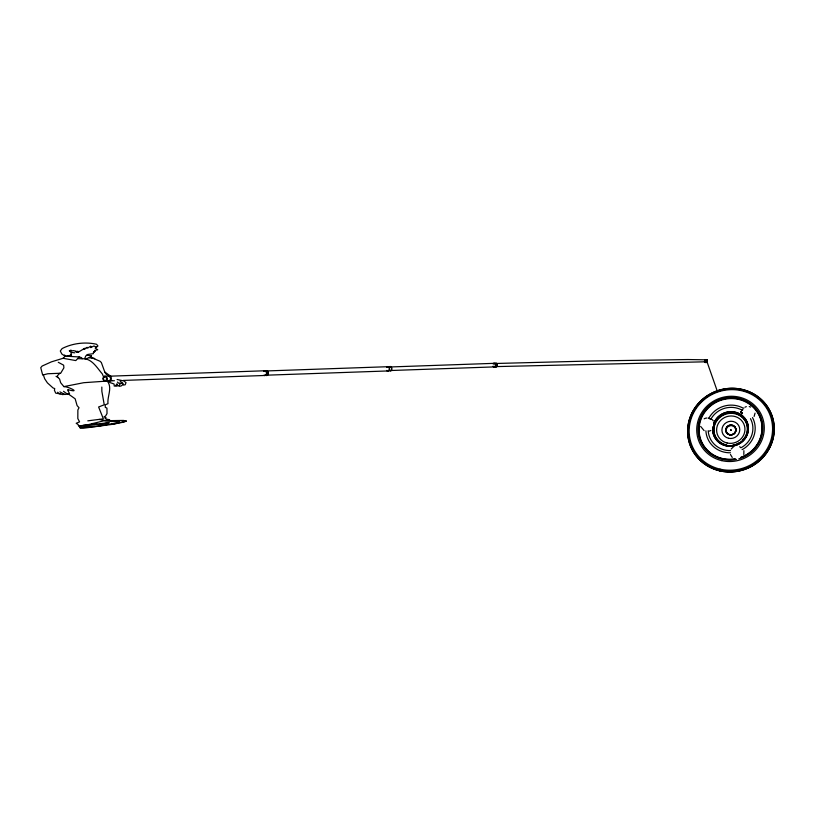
<?xml version="1.0" encoding="UTF-8"?>
<svg xmlns="http://www.w3.org/2000/svg" width="815" height="815" viewBox="0 0 815 815"><rect width="100%" height="100%" fill="white"/><g stroke="black" fill="none" stroke-linecap="round" stroke-linejoin="round"><path stroke-width="1.22" d="M63.509 391.312L67.411 394.144L64.864 394.491L59.923 391.872M79.177 425.96L80.369 428.232L83.11 428.272L111.37 424.493L117.421 423.219L119.367 421.885L104.524 420.622M117.115 379.495L123.839 380.931L125.999 382.612L125.194 384.792L123.31 385.037L123.004 383.366L118.562 383.091L117.37 382.062M704.405 361.412L705.383 362.206L705.23 359.812L687.84 359.537L590.508 361.004L495.866 363.48M705.036 362.43C707.206 363.806 708.459 359.211 705.607 360.617M743.82 454.526L743.881 450.664M755.036 413.154L754.13 416.434M706.198 361.84C707.349 363.062 707.705 358.702 706.289 359.731M71.608 352.559L70.467 354.983L71.526 355.055L64.864 356.471L63.05 358.294L51.406 361.85L42.125 366.047L40.75 367.667L42.675 375.043L47.81 373.749L60.677 373.229L63.886 367.86L63.651 365.191L58.283 362.298M704.588 360.424L705.087 359.792M708.867 418.329L709.182 417.586A24.776 23.706 -19.3 0 1 742.893 408.009L743.82 408.121M710.833 419.419L711.169 418.645A22.474 21.506 -19.3 0 1 741.742 409.986L742.424 410.454L742.883 409.262M711.179 418.666L710.863 419.389L708.449 418.166M96.659 346.691L95.243 348.178L97.769 349.757L94.56 350.511M86.869 355.116L91.525 356.002L90.883 357.479L94.693 358.59L89.253 357.673L85.473 358.885M704.598 359.996C706.34 358.254 704.863 363.388 707.175 361.636M495.174 366.23A1.589 1.151 88 0 0 495.714 366.607L706.982 361.768M103.688 377.172L102.313 373.922C97.016 367.86 91.596 357.897 82.132 358.763L81.561 357.653L79.208 356.95L75.805 360.576L63.05 358.294M731.187 449.024L733.653 446.579M59.811 373.29L57.386 375.725L57.773 377.365L59.556 379.006L60.677 382.744L63.886 386.616C69.112 386.738 81.317 393.248 68.175 389.733M122.933 384.517L121.078 386.004L119.316 386.279L118.939 385.729L120.019 384.262L119.438 383.519M84.597 358.773L85.728 356.012L87.674 354.474L93.419 353.659L93.287 352.62L94.662 351.805L93.919 351.723M89.253 357.673L91.525 356.002M64.395 394.317L62.653 394.613L58.874 393.492L57.692 392.239M119.061 385.577L116.199 386.147L117.35 384.599L116.953 383.773L115.557 385.974L114.243 386.086L114.09 383.997L109.862 382.53L108.548 380.9L111.889 380.361M68.419 389.601L67.645 390.039L69.54 393.645L67.421 393.828M122.433 383.091L120.162 381.094M105.125 420.703L123.452 420.438L126.274 421.029L124.094 422.078L112.674 424.218M60.178 393.879L55.726 393.146L54.411 390.283L54.727 388.572L53.036 387.95L47.413 382.867L44.703 378.812L43.276 374.727M709.233 431.155L710.853 430.473M740.896 447.72L741.691 447.384A22.474 21.506 -19.3 0 0 750.483 418.655M742.068 449.595L742.832 449.269A24.776 23.706 -19.3 0 0 752.51 417.575M706.483 359.833L704.741 359.751M126.274 421.029L117.849 423.036M496.009 366.648L496.304 366.567A1.589 1.151 88 0 0 496.579 366.393A1.589 1.09 89.1 0 1 496.274 366.567M63.886 386.616L83.731 382.704L107.926 381.012M93.603 351.795L95.457 351.133L94.846 350.47M98.91 424.656L109.2 422.639L98.493 423.851L92.166 423.535M119.143 422.384L97.932 426.265L79.575 427.539M87.796 420.835L103.352 418.839L98.615 406.991L104.249 404.79L101.865 391.332L101.824 387.044M116.942 421.569L119.51 421.111L110.932 421.508M106.714 420.214C115.547 419.582 101.437 419.562 106.123 417.759L104.014 416.842L105.532 416.098L107.02 413.582L106.938 408.091L105.267 407.368L105.267 404.79L107.967 403.67C107.183 396.141 112.684 387.777 107.305 381.114M83.487 425.328L97.678 424.605L103.311 425.369M74.766 352.824L71.007 352.345L69.295 350.776L71.129 350.165L69.968 351.296L73.37 350.603L75.805 351.143L75.877 351.886L77.282 351.173L76.742 352.325L78.923 351.397L78.097 352.314L84.424 348.453L84.108 349.034L85.157 348.219L84.403 349.268L87.164 347.302L87.103 348.076L87.837 347.995L90.679 346.151L91.392 346.996L90.72 347.618L93.949 345.957L95.956 347.109L97.606 346.497L97.882 345.794L96.506 344.246C85.218 341.709 72.464 343.237 62.134 348.555L60.279 351.021L61.858 354.036L64.436 355.707L64.558 355.004L65.76 356.298M109.098 376.204L264.763 370.774M266.403 370.947L387.757 366.709M390.151 366.964L494.165 363.337M390.334 370.53L494.359 366.903M266.627 375.185L387.981 370.947M109.342 380.911L114.406 380.727M123.269 380.422L265.007 375.471M496.651 363.887L496.681 363.887A1.589 1.151 88 0 1 496.804 366.129A1.589 1.09 89.1 0 0 496.651 363.887L496.141 363.51A1.589 1.151 88 0 0 495.051 363.999A1.589 1.09 89.1 0 1 496.141 363.51M704.914 359.588L706.962 359.67M705.556 359.904L707.094 359.894M705.556 360.332L707.206 360.179M705.617 360.923L707.277 360.902M705.586 361.239L707.247 361.279M705.535 361.524L707.074 361.514M705.321 361.982L707.063 361.952L717.414 391.495M705.383 362.206L706.921 362.196M704.863 362.4L706.748 362.349M78.097 358.671L82.132 358.763M66.616 356.237L79.208 356.95M79.799 425.868L95.172 426.469M99.206 419.45L104.891 420.54L88.417 424.605L78.556 426.051L78.159 424.574L76.182 423.291L79.575 421.875L77.822 418.564L77.873 409.935L79.024 407.745L77.099 405.595L75.153 398.81L68.287 393.92M705.036 362.166L704.517 361.33M93.786 358.58L100.092 361.289L101.355 362.543L104.962 372.506L107.682 376.102M111.563 376.805L104.789 372.048M56.041 376.347L57.773 377.365M741.742 409.986L742.384 410.434M704.119 430.636L700.625 426.388M712.259 419.613L713.359 420.978M732.247 457.439L730.454 454.475M713.624 423.882A17.961 17.186 -19.3 0 1 743.198 416.475A17.961 17.186 -19.3 0 1 736.271 445.204A17.961 17.186 -19.3 0 1 712.83 427.192M743.983 417.229A17.961 17.186 -19.3 0 1 735.701 445.347A17.961 17.186 -19.3 0 1 712.809 427.152M713.604 423.841A17.961 17.186 -19.3 0 1 743.188 416.424M722.131 443.319A16.901 16.168 -19.3 0 1 715.173 422.883A16.901 16.168 -19.3 0 1 735.639 413.419A16.901 16.168 -19.3 0 1 747.049 431.797M746.795 432.826A16.901 16.168 -19.3 0 1 745.114 436.789M744.533 437.706A16.901 16.168 -19.3 0 1 742.434 440.222M738.95 442.891A16.901 16.168 -19.3 0 1 735.935 444.287M734.886 444.613A16.901 16.168 -19.3 0 1 732.726 445.082M726.185 444.837A16.901 16.168 -19.3 0 1 723.088 443.788M736.465 459.416A32.559 31.153 -19.3 0 1 699.637 420A32.559 31.153 -19.3 0 1 753.987 406.634A32.559 31.153 -19.3 0 1 738.828 458.835M735.181 459.049A31.938 30.562 -19.3 0 1 700.228 420.163A31.938 30.562 -19.3 0 1 752.703 406.267A31.938 30.562 -19.3 0 1 740.927 457.521M735.181 458.876A31.602 30.236 -19.3 0 1 700.605 420.397A31.602 30.236 -19.3 0 1 752.52 406.654A31.602 30.236 -19.3 0 1 740.866 457.368M730.495 452.773A24.776 23.706 -19.3 0 1 705.892 430.819M730.505 450.583A22.474 21.506 -19.3 0 1 708.194 430.666M740.866 411.942A17.176 16.432 -19.3 0 1 742.343 413.531A17.176 16.432 -19.3 0 0 740.835 411.84M740.794 412.023A17.064 16.331 -19.3 0 1 742.251 413.592M740.743 411.575A17.176 16.432 -19.3 0 1 742.21 413.154M740.998 411.626A17.421 16.667 -19.3 0 1 742.485 413.236M744.981 407.225A5.654 5.41 -19.3 0 1 746.346 406.654M749.26 406.583A5.654 5.41 -19.3 0 1 750.615 407.082M704.17 418.818A5.654 5.41 -19.3 0 1 706.992 418.024M739.633 446.763A5.654 5.41 -19.3 0 1 740.794 447.598M108.731 376.224A2.353 1.712 88 0 1 110.565 378.455A2.353 1.712 88 0 1 108.976 380.921M391.414 369.562A1.783 1.304 88 0 1 389.672 370.336M389.509 367.249A1.783 1.304 88 0 1 391.322 367.779M493.279 363.918A1.783 1.304 88 0 1 495.113 363.796A1.783 1.304 88 0 1 495.245 366.322A1.783 1.304 88 0 1 493.411 366.444M387.003 367.045A2.119 1.548 88 0 1 389.071 367.534A2.119 1.548 88 0 1 388.949 370.387A2.119 1.548 88 0 1 386.86 370.407M108.252 376.153A2.537 1.854 88 0 1 110.708 378.445A2.537 1.854 88 0 1 108.507 381.053M263.917 371.151A2.353 1.712 88 0 1 266.597 373.005A2.486 1.813 88 0 1 264.091 375.338M264.131 375.216A2.353 1.712 88 0 0 266.597 373.005A2.486 1.813 88 0 0 263.866 371.039M265.649 371.283A2.119 1.548 88 0 1 267.901 372.16A2.119 1.548 88 0 1 267.025 375.083M108.66 376.316A2.353 1.712 88 0 1 110.932 378.445A2.353 1.712 88 0 1 108.894 380.86M495.703 366.607A1.589 1.09 89.1 0 1 495.204 366.23M386.616 367.3A2.282 1.661 88 0 1 388.959 367.147A2.282 1.661 88 0 1 389.122 370.356A2.282 1.661 88 0 1 386.779 370.519M494.858 363.765A1.936 1.406 88 0 1 496.855 363.633A1.936 1.406 88 0 1 496.997 366.363A1.936 1.406 88 0 1 495 366.495M265.14 371.396A2.486 1.813 88 0 1 267.575 371.09A2.486 1.813 88 0 1 268.074 374.391A2.486 1.813 88 0 1 265.721 375.277M388.989 367.219A2.282 1.661 88 0 1 391.332 367.066A2.282 1.661 88 0 1 391.495 370.275A2.282 1.661 88 0 1 389.152 370.438M493.197 363.816A1.936 1.406 88 0 1 495.276 363.806A1.936 1.406 88 0 1 495.153 366.648A1.936 1.406 88 0 1 493.095 366.169M730.556 430.116L731.381 430.31L730.556 430.116M730.729 430.157L731.218 430.31L730.729 430.157M726.043 445.336A17.431 16.677 -19.3 0 0 747.314 424.279A17.431 16.677 -19.3 0 0 718.31 417.504A17.431 16.677 -19.3 0 0 726.043 445.336A17.431 16.677 -19.3 0 0 747.304 424.238A17.431 16.677 -19.3 0 0 718.29 417.463A17.431 16.677 -19.3 0 0 726.033 445.296M729.598 434.619A4.982 4.758 -19.3 0 0 735.67 428.609A4.982 4.758 -19.3 0 0 727.388 426.673A4.982 4.758 -19.3 0 0 729.598 434.619M729.547 434.813A5.175 4.951 -19.3 0 0 735.864 428.558A5.175 4.951 -19.3 0 0 727.245 426.54A5.175 4.951 -19.3 0 0 729.547 434.813M729.568 434.874A5.175 4.951 -19.3 0 0 735.884 428.619A5.175 4.951 -19.3 0 0 727.265 426.602A5.175 4.951 -19.3 0 0 729.568 434.874M726.369 445.367A16.901 16.168 -19.3 0 0 746.998 424.951A16.901 16.168 -19.3 0 0 718.861 418.38A16.901 16.168 -19.3 0 0 726.369 445.367M727.092 442.993A14.242 13.631 -19.3 0 0 744.482 425.787A14.242 13.631 -19.3 0 0 720.766 420.245A14.242 13.631 -19.3 0 0 727.092 442.993M728.529 438.266A8.965 8.578 -19.3 0 0 739.48 427.437A8.965 8.578 -19.3 0 0 724.545 423.943A8.965 8.578 -19.3 0 0 728.529 438.266M729.72 434.731A4.829 4.615 -19.3 0 0 735.609 428.894A4.829 4.615 -19.3 0 0 727.571 427.019A4.829 4.615 -19.3 0 0 729.72 434.731M719.665 470.805A43.521 41.636 -19.3 0 0 772.793 418.227A43.521 41.636 -19.3 0 0 700.35 401.316A43.521 41.636 -19.3 0 0 719.665 470.805A43.48 41.596 -19.3 0 0 772.752 418.248A43.48 41.596 -19.3 0 0 700.38 401.347A43.48 41.596 -19.3 0 0 719.686 470.775M719.849 470.092A42.777 40.923 -19.3 0 0 772.07 418.411A42.777 40.923 -19.3 0 0 700.859 401.785A42.777 40.923 -19.3 0 0 719.849 470.092M720.022 469.114A41.911 40.098 -19.3 0 0 771.173 418.482A41.911 40.098 -19.3 0 0 701.409 402.192A41.911 40.098 -19.3 0 0 720.022 469.114M721.723 460.628A33.935 32.468 -19.3 0 0 763.146 419.623A33.935 32.468 -19.3 0 0 706.656 406.43A33.935 32.468 -19.3 0 0 721.723 460.628M103.851 377.121A2.353 1.712 88 0 0 104.819 381.002A2.353 1.712 88 0 0 106.765 377.977A2.353 1.712 88 0 0 103.851 377.121M103.556 377.131A2.353 1.712 88 0 0 104.524 381.012A2.353 1.712 88 0 0 106.47 377.987A2.353 1.712 88 0 0 103.556 377.131M103.75 376.999A2.537 1.854 88 0 0 104.799 381.176A2.537 1.854 88 0 0 106.897 377.926A2.537 1.854 88 0 0 103.75 376.999"/></g></svg>
